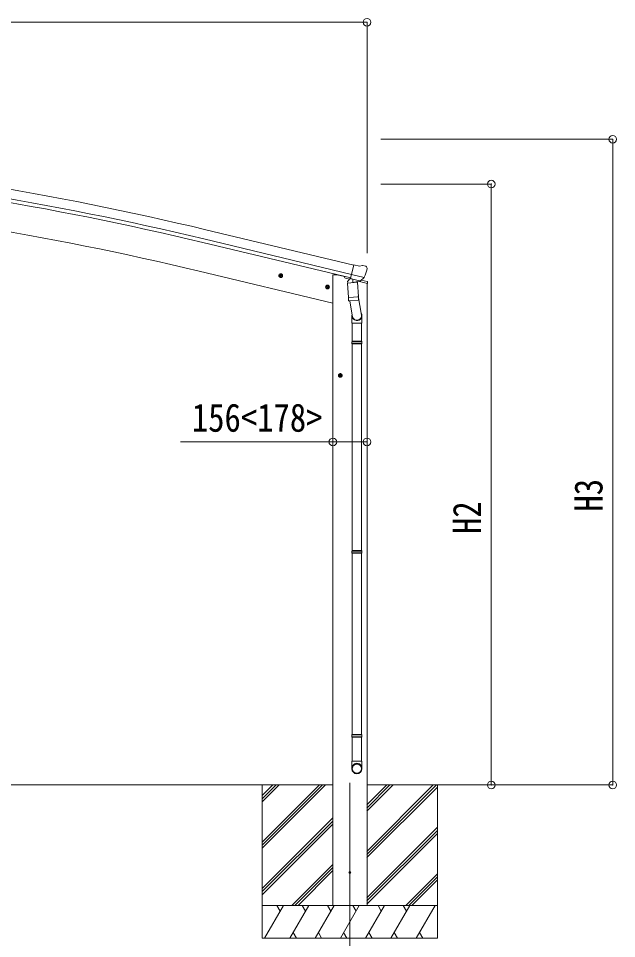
# Model space of a CAD drawing. Units: millimetres at full size; details may follow other scales. Extents: x -9783 to 9892, y -6828 to 6752.
# Drawn here: x -1565 to 1167, y -1671 to 2533 of the extents above; entities that cross this region are included whole.
import ezdxf
from ezdxf.enums import TextEntityAlignment as Align

# ---------------------------------------------------------------- set-up
doc = ezdxf.new("R2010")
doc.units = ezdxf.units.MM
doc.header["$LTSCALE"] = 35
doc.header["$PDMODE"] = 32
doc.header["$PDSIZE"] = 35
for name, color, linetype, lineweight in [('0-0_0', 7, 'Continuous', 9), ('0-1_本体', 4, 'Continuous', 9), ('0-2_部品', 7, 'Continuous', 9), ('0-8_PARTS2', 2, 'Continuous', 9), ('0-A_寸法', 6, 'Continuous', 9)]:
    doc.layers.add(name, color=color, linetype=linetype, lineweight=lineweight)
doc.styles.add('ＭＳ ゴシック', font='')
doc.styles.get('ＭＳ ゴシック').set_extended_font_data('MS Gothic')

msp = doc.modelspace()

# ---------------------------------------------------------------- linework, layer by layer
at = {"layer": '0-0_0'}
for p, q in [((-6998.34, -968.88), (-129.37, -968.88)), ((-450.92, -968.88), (-450.92, -1668.88)), ((-450.92, -1229.61), (-190.19, -968.88)), ((-450.92, -1243.75), (-176.05, -968.88)), ((-450.92, -1257.89), (-161.91, -968.88)), ((-450.92, -1045.76), (-374.04, -968.88)), ((-450.92, -1031.62), (-388.18, -968.88)), ((-450.92, -1017.47), (-402.34, -968.89)), ((-402.33, -968.89), (-402.32, -968.88)), ((26.83, -1088.51), (146.46, -968.88)), ((26.83, -1074.37), (132.32, -968.88)), ((26.83, -1060.23), (118.18, -968.88)), ((26.83, -1272.36), (330.3, -968.89)), ((26.83, -1286.5), (344.44, -968.89)), ((26.83, -1300.64), (349.08, -978.39)), ((27.33, -968.88), (462.51, -968.88)), ((349.08, -968.88), (349.08, -1668.88)), ((-450.92, -1441.74), (-128.67, -1119.49)), ((-450.92, -1455.88), (-128.67, -1133.63)), ((-450.92, -1470.02), (-128.67, -1147.77)), ((26.83, -1484.49), (349.08, -1162.24)), ((26.83, -1498.63), (349.08, -1176.38)), ((26.83, -1512.77), (349.08, -1190.52)), ((-315.93, -1518.88), (-128.67, -1331.62)), ((-301.79, -1518.88), (-128.67, -1345.76)), ((-287.64, -1518.88), (-128.67, -1359.9)), ((204.57, -1518.88), (349.08, -1374.37)), ((218.71, -1518.88), (349.08, -1388.51)), ((232.86, -1518.88), (349.08, -1402.65)), ((349.08, -1518.88), (-450.92, -1518.88)), ((-440.63, -1668.88), (-354.03, -1518.88)), ((-369.03, -1544.86), (-384.03, -1518.88)), ((-325.16, -1668.88), (-238.56, -1518.88)), ((-253.56, -1544.86), (-268.56, -1518.88)), ((-209.69, -1668.88), (-123.09, -1518.88)), ((-138.09, -1544.86), (-153.09, -1518.88)), ((-94.22, -1668.88), (-7.62, -1518.88)), ((-22.62, -1544.86), (-37.62, -1518.88)), ((21.25, -1668.88), (107.85, -1518.88)), ((92.85, -1544.86), (77.85, -1518.88)), ((136.72, -1668.88), (223.32, -1518.88)), ((193.32, -1518.88), (208.32, -1544.86)), ((252.19, -1668.88), (338.79, -1518.88)), ((-450.92, -1668.88), (349.08, -1668.88)), ((-310.16, -1642.9), (-295.16, -1668.88)), ((-194.69, -1642.9), (-179.69, -1668.88)), ((-79.22, -1642.9), (-64.22, -1668.88)), ((36.25, -1642.9), (51.25, -1668.88)), ((151.72, -1642.9), (166.72, -1668.88)), ((267.19, -1642.9), (282.19, -1668.88))]:
    msp.add_line(p, q, dxfattribs=at)
at = {"layer": '0-1_本体'}
for p, q in [((-32.69, 1405.35), (-708.37, 1567.3)), ((-42.77, 1363.37), (-718.44, 1525.32)), ((-46.69, 1347.01), (-722.36, 1508.96)), ((-128.17, 1231.12), (-738.98, 1377.76)), ((-128.5, 1361.12), (-128.5, -1518.88)), ((27.5, 1322.15), (27.5, -1518.88))]:
    msp.add_line(p, q, dxfattribs=at)
msp.add_lwpolyline([(-128.5, 1361.12), (-108.5, 1361.12), (-74.66, 1353)], dxfattribs=at)
for centre, radius, start, end in [((-4081.13, -12503.95), 14469.82, 76.52099, 85.02099), ((-4081.13, -12503.95), 14409.82, 76.52099, 85.02099), ((-4081.13, -12503.95), 14426.65, 76.52099, 85.02099), ((-4098.55, -12617.05), 14392.42, 76.50111, 84.99887)]:
    msp.add_arc(centre, radius, start, end, dxfattribs=at)
at = {"layer": '0-2_部品'}
for p, q in [((-6.29, 1401.06), (-32.22, 1407.29)), ((-6.29, 1401.06), (6.97, 1403.76)), ((21.45, 1400.58), (8.27, 1403.74)), ((24.55, 1398.33), (28.4, 1392.03)), ((28.77, 1389.75), (28.49, 1388.6)), ((-356.97, 1355.06), (-376.42, 1359.73)), ((-373.99, 1359.15), (-368.83, 1364.59)), ((-371.86, 1351.95), (-373.99, 1359.15)), ((-369.03, 1347.67), (-364.36, 1367.12)), ((-368.83, 1364.59), (-361.53, 1362.84)), ((-361.53, 1362.84), (-359.4, 1355.64)), ((-74.66, 1353.78), (-74.66, 1350.46)), ((-51.94, 1341.06), (-70.83, 1345.6)), ((-47.95, 1345.66), (-61.26, 1330.34)), ((-47, 1345.72), (-47.95, 1345.66)), ((14.71, 1349.44), (-42.79, 1363.25)), ((-2.14, 1334.53), (14.24, 1349.03)), ((-143.14, 1303.31), (-162.59, 1307.98)), ((-160.17, 1307.4), (-155, 1312.84)), ((-158.03, 1300.2), (-160.17, 1307.4)), ((-155.2, 1295.92), (-150.53, 1315.37)), ((-155, 1312.84), (-147.7, 1311.09)), ((-147.7, 1311.09), (-145.57, 1303.89)), ((-62.36, 1323.89), (-16.67, 1327.08)), ((-57.69, 1257.05), (-62.36, 1323.89)), ((-61.26, 1330.34), (-60.82, 1324)), ((-43.92, 1343.25), (-45.45, 1343.62)), ((-7.22, 1334.44), (-43.92, 1343.25)), ((-37.97, 1341.43), (-36.95, 1326.82)), ((-9.76, 1332.43), (-35.57, 1325.99)), ((-18.45, 1330.26), (-18.22, 1326.98)), ((-16.67, 1327.08), (-12, 1260.25)), ((29.89, 1321.42), (-12.81, 1331.67)), ((-4.85, 1333.97), (-12.37, 1335.77)), ((-9.05, 1334.21), (-9, 1333.47)), ((-5.69, 1334.07), (-7.22, 1334.44)), ((1.39, 1337.52), (27.59, 1331.23)), ((29.89, 1328.31), (29.89, 1321.42)), ((-12.34, 1265.13), (2.18, 1177.36)), ((-57.69, 1257.05), (-12, 1260.25)), ((-57.68, 1257.05), (-56.79, 1244.36)), ((-12.98, 1245.64), (-54.68, 1242.73)), ((-51.17, 1242.97), (-38.52, 1168.04)), ((-11.14, 1247.78), (-12.01, 1260.25)), ((-11.54, 1246.42), (-11.54, 1246.42)), ((-41.67, 1174.86), (-41.67, 1140.2)), ((-41.67, 1140.2), (4.33, 1140.2)), ((-39.67, 1140.2), (-39.67, 1057.68)), ((2.33, 1140.2), (2.33, 1057.68)), ((4.33, 1140.2), (4.33, 1174.55)), ((-41.67, 1055.68), (-40.67, 1057.68)), ((-41.67, 1055.68), (4.33, 1055.68)), ((-41.67, 1055.68), (-41.67, 1047.68)), ((-40.67, 1057.68), (3.33, 1057.68)), ((4.33, 1055.68), (3.33, 1057.68)), ((-41.67, 1047.68), (4.33, 1047.68)), ((-41.67, 1047.68), (-40.67, 1045.68)), ((-40.67, 1045.68), (3.33, 1045.68)), ((-39.67, 1045.68), (-39.67, 101.49)), ((2.33, 1045.68), (2.33, 101.49)), ((-104.17, 901.62), (-84.17, 901.62)), ((-100.67, 905.37), (-94.17, 909.13)), ((-94.17, 891.62), (-94.17, 911.62)), ((-94.17, 909.13), (-87.67, 905.37)), ((-87.67, 897.87), (-94.17, 894.11)), ((-87.67, 905.37), (-87.67, 897.87)), ((-41.67, 99.49), (-40.67, 101.49)), ((-41.67, 99.49), (4.33, 99.49)), ((-41.67, 99.49), (-41.67, 91.49)), ((-41.67, 91.49), (4.33, 91.49)), ((-41.67, 91.49), (-40.67, 89.49)), ((-40.67, 101.49), (3.33, 101.49)), ((-40.67, 89.49), (3.33, 89.49)), ((-39.67, 89.49), (-39.67, -738.43)), ((2.33, 89.49), (2.33, -738.43)), ((4.33, 99.49), (3.33, 101.49)), ((-41.67, -740.43), (-40.67, -738.43)), ((-41.67, -740.43), (4.33, -740.43)), ((-41.67, -740.43), (-41.67, -748.43)), ((-41.67, -748.43), (4.33, -748.43)), ((-41.67, -748.43), (-40.67, -750.43)), ((-40.67, -738.43), (3.33, -738.43)), ((-40.67, -750.43), (3.33, -750.43)), ((-39.67, -750.43), (-39.67, -860.43)), ((2.33, -750.43), (2.33, -860.43)), ((4.33, -740.43), (3.33, -738.43)), ((-41.67, -894.58), (-41.67, -860.43)), ((-41.67, -860.43), (4.33, -860.43)), ((4.33, -894.58), (4.33, -860.43))]:
    msp.add_line(p, q, dxfattribs=at)
for points in [[(-37.65, 1341.84), (-47.37, 1344.18), (-32.22, 1407.29)], [(-359.4, 1355.64), (-364.56, 1350.2), (-371.86, 1351.95)], [(14.98, 1350.02), (14.4, 1349.18), (14.24, 1349.03)], [(-145.57, 1303.89), (-150.74, 1298.45), (-158.03, 1300.2)], [(-37.65, 1341.84), (-37.41, 1341.69), (-12.65, 1335.74), (-12.37, 1335.77)], [(4.33, 1055.68), (4.33, 1047.68), (3.33, 1045.68)], [(-94.17, 894.11), (-100.67, 897.87), (-100.67, 905.37)], [(4.33, 99.49), (4.33, 91.49), (3.33, 89.49)], [(4.33, -740.43), (4.33, -748.43), (3.33, -750.43)]]:
    msp.add_lwpolyline(points, dxfattribs=at)
for centre, radius in [((-366.7, 1357.39), 8.5), ((-366.7, 1357.39), 7.7), ((-366.7, 1357.39), 6.5), ((-152.87, 1305.64), 8.5), ((-152.87, 1305.64), 7.7), ((-152.87, 1305.64), 6.5), ((-94.17, 901.62), 8.5), ((-94.17, 901.62), 7.7), ((-94.17, 901.62), 6.5)]:
    msp.add_circle(centre, radius, dxfattribs=at)
at = {"layer": '0-2_部品', "color": 4}
msp.add_circle((-50.42, -1368.88), 4.5, dxfattribs=at)
at = {"layer": '0-2_部品'}
for centre, radius, start, end in [((7.57, 1400.82), 3, 76.5, 101.5), ((-168.32, 1435.85), 202.4, 334.90875, 346.5), ((20.28, 1395.71), 5, 31.5, 76.5), ((-69.66, 1350.46), 5, 180, 256.5), ((-45.33, 1344.11), 0.5, 221.23754, 256.5), ((-38.57, 1341.35), 0.604, 7.79405, 79.40158), ((-35.92, 1326.97), 1.03, 188.03431, 289.96103), ((-10, 1333.4), 1, 284, 4), ((-8.55, 1334.25), 0.5, 76.5, 184), ((-5.57, 1334.56), 0.5, 256.5, 291.76246), ((26.89, 1328.31), 3, 0, 76.5), ((-54.82, 1244.72), 2, 190.53157, 274), ((-13.12, 1247.64), 2, 274, 322.59038), ((-13.08, 1247.61), 1.95, 322.52234, 4.95983)]:
    msp.add_arc(centre, radius, start, end, dxfattribs=at)
for centre, major_axis, ratio, start_param, end_param in [((25.85, 1390.46), (1.57, -2.57), 0.99628, 0.7835347, 1.5707963), ((-4.15, 1336.89), (0.73, -2.92), 0.997631, 5.8041905, 5.8929484), ((-4.18, 1337.02), (-2.63, 3.16), 0.650902, 2.1145521, 2.1873627), ((-4.13, 1336.79), (0.73, -2.92), 0.997631, 5.965759, 6.7621801), ((-18.67, 1174.86), (-23, 0), 0.996195, 6.0000678, 10.0103449), ((-18.67, 1174.86), (-21, 0), 0.996195, 0.3319459, 3.3482706), ((-18.67, -892.83), (23, 0), 0.996195, 6.2831853, 9.424778), ((-18.67, -894.58), (23, 0), 0.996195, 6.2831853, 9.424778), ((-18.67, -894.58), (0, -23.43), 0.981806, 4.712389, 7.8539816)]:
    msp.add_ellipse(centre, major_axis=major_axis, ratio=ratio, start_param=start_param, end_param=end_param, dxfattribs=at)
msp.add_ellipse((-18.67, -894.58), major_axis=(-21, 0), ratio=0.996195, dxfattribs=at)
at = {"layer": '0-8_PARTS2'}
msp.add_line((-50.42, -959.67), (-50.42, -1809.91), dxfattribs=at)
at = {"layer": '0-A_寸法'}
for p, q in [((27.5, 2515.02), (-7154.5, 2515.02)), ((27.5, 2515.02), (27.5, 1460.2)), ((1149.79, 1980.7), (90.35, 1980.7)), ((1149.79, -968.88), (1149.79, 1980.7)), ((594.77, 1775.8), (90.35, 1775.8)), ((594.77, -968.88), (594.77, 1775.8)), ((-128.5, 597.89), (-824.66, 597.89)), ((-128.5, 597.89), (27.5, 597.89)), ((594.77, -968.88), (90.35, -968.88)), ((1149.79, -968.88), (594.77, -968.88))]:
    msp.add_line(p, q, dxfattribs=at)
for p in [(27.5, 2515.02), (1149.79, 1980.7), (594.77, 1775.8), (-128.5, 597.89), (27.5, 597.89), (594.77, -968.88), (1149.79, -968.88)]:
    msp.add_point(p, dxfattribs=at)

# ---------------------------------------------------------------- texts
at = {"layer": '0-A_寸法', "color": 7, "style": 'ＭＳ ゴシック', "width": 0.85}
msp.add_text('156<178>', height=129, dxfattribs=at).set_placement((-772.5, 605.89), align=Align.BOTTOM_LEFT)
for s, p in [('H3', (1141.79, 279.91)), ('H2', (586.77, 177.46))]:
    msp.add_text(s, height=129, rotation=90, dxfattribs=at).set_placement(p, align=Align.BOTTOM_LEFT)

doc.saveas('drawing.dxf')
